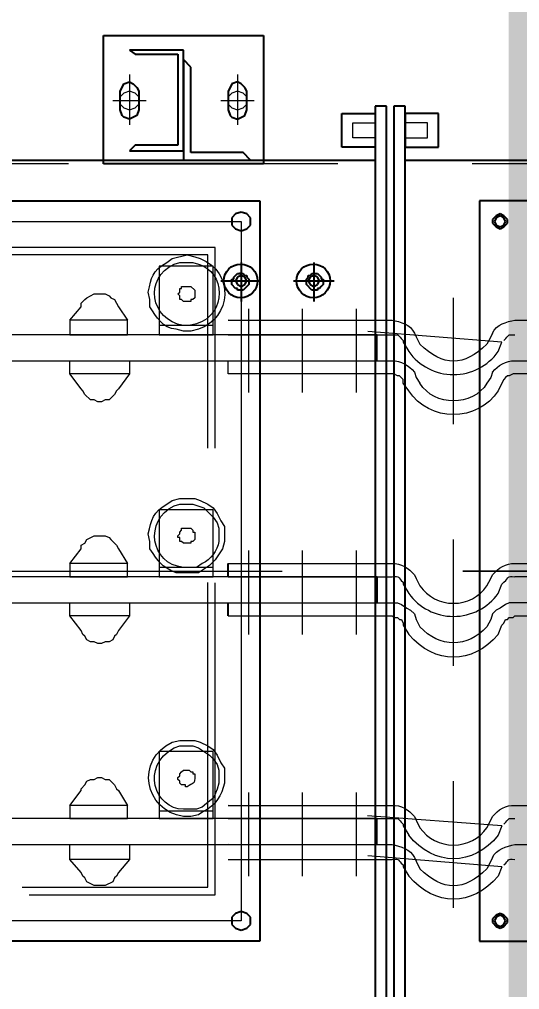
# Model space of a CAD drawing. Header units: metres. Extents: x 529751 to 530172, y 2673807 to 2674119.
# Drawn here: x 529982.943 to 529983.314, y 2673953.288 to 2673954.01 of the extents above; entities that cross this region are included whole.
import ezdxf

# ---------------------------------------------------------------- set-up
doc = ezdxf.new("R2010")
doc.units = ezdxf.units.M
doc.linetypes.add('PDF_IMPORT', pattern=[1, 0.8, -0.2])
doc.layers.add('IDT', color=7, linetype='Continuous')
doc.layers.add('MMS Block Numbering', color=7, linetype='Continuous')
doc.styles.add('Adani Regular', font='Adani Regular.ttf')

# ---------------------------------------------------------------- blocks, each defined once
blk = doc.blocks.new('IDT')
at = {"layer": 'IDT', "color": 0, "lineweight": 25}
for p, q in [((17.00598, 11.5386), (17.00598, 10.21769)), ((17.01428, 10.21769), (17.01428, 11.5386)), ((17.01981, 11.5386), (17.01981, 10.21769)), ((17.02811, 10.21769), (17.02811, 11.5386)), ((16.95065, 10.83873), (16.71137, 10.83873)), ((16.95065, 10.28824), (16.95065, 10.83873)), ((17.11386, 10.28824), (17.11386, 10.83873)), ((17.11386, 10.83873), (17.98386, 10.83873)), ((17.12769, 10.83043), (17.12355, 10.82905)), ((17.13184, 10.82905), (17.12769, 10.83043)), ((16.93267, 10.82766), (16.9299, 10.8249)), ((16.9299, 10.8249), (16.9299, 10.82213)), ((16.9299, 10.82213), (16.93267, 10.81936)), ((16.93267, 10.82628), (16.93129, 10.82351)), ((16.93129, 10.82351), (16.93267, 10.82075)), ((16.93544, 10.82905), (16.93267, 10.82766)), ((16.93544, 10.82766), (16.93267, 10.82628)), ((16.9382, 10.82766), (16.93544, 10.82905)), ((16.9382, 10.82628), (16.93544, 10.82766)), ((16.94097, 10.8249), (16.9382, 10.82766)), ((16.93959, 10.82351), (16.9382, 10.82628)), ((16.9382, 10.82075), (16.93959, 10.82351)), ((16.9382, 10.81936), (16.94097, 10.82213)), ((16.94097, 10.82213), (16.94097, 10.8249)), ((17.12355, 10.82905), (17.12078, 10.82628)), ((17.12078, 10.82628), (17.12078, 10.82075)), ((17.13461, 10.82628), (17.13184, 10.82905)), ((17.13461, 10.82075), (17.13461, 10.82628)), ((16.93267, 10.82075), (16.93544, 10.81936)), ((16.93267, 10.81936), (16.93544, 10.81798)), ((16.93544, 10.81936), (16.9382, 10.82075)), ((16.93544, 10.81798), (16.9382, 10.81936)), ((17.12078, 10.82075), (17.12355, 10.81798)), ((17.12355, 10.81798), (17.12769, 10.8166)), ((17.12769, 10.8166), (17.13184, 10.81798)), ((17.13184, 10.81798), (17.13461, 10.82075)), ((17.13738, 10.59668), (17.13738, 10.587)), ((17.02672, 10.587), (17.02672, 10.56763)), ((17.13738, 10.56763), (17.13738, 10.55795)), ((17.07375, 10.33388), (17.07375, 10.36293)), ((17.12769, 10.33388), (17.12769, 10.36293)), ((17.06822, 10.35186), (17.0696, 10.35324)), ((17.0696, 10.35324), (17.07099, 10.35324)), ((17.07099, 10.35324), (17.07099, 10.35463)), ((17.07099, 10.35463), (17.07513, 10.35463)), ((17.07513, 10.35463), (17.07928, 10.35048)), ((17.12216, 10.35048), (17.12631, 10.35463)), ((17.12631, 10.35463), (17.13046, 10.35463)), ((17.13046, 10.35463), (17.13046, 10.35324)), ((17.13046, 10.35324), (17.13184, 10.35324)), ((17.13184, 10.35324), (17.13461, 10.35048)), ((17.08897, 10.34771), (17.05854, 10.34771)), ((17.06684, 10.35048), (17.06822, 10.35186)), ((17.06684, 10.34633), (17.06684, 10.35048)), ((17.06822, 10.34633), (17.06684, 10.34633)), ((17.06822, 10.34494), (17.06822, 10.34633)), ((17.07099, 10.35048), (17.0696, 10.34771)), ((17.0696, 10.34771), (17.07099, 10.34494)), ((17.07375, 10.35186), (17.07099, 10.35048)), ((17.07652, 10.35048), (17.07375, 10.35186)), ((17.0779, 10.34771), (17.07652, 10.35048)), ((17.07652, 10.34494), (17.0779, 10.34771)), ((17.07928, 10.34633), (17.0779, 10.34494)), ((17.07928, 10.35048), (17.07928, 10.34633)), ((17.14291, 10.34771), (17.11386, 10.34771)), ((17.12216, 10.34633), (17.12216, 10.35048)), ((17.12355, 10.34494), (17.12216, 10.34633)), ((17.12493, 10.35048), (17.12355, 10.34771)), ((17.12355, 10.34771), (17.12493, 10.34494)), ((17.12769, 10.35186), (17.12493, 10.35048)), ((17.13046, 10.35048), (17.12769, 10.35186)), ((17.13184, 10.34771), (17.13046, 10.35048)), ((17.13046, 10.34494), (17.13184, 10.34771)), ((17.13461, 10.34633), (17.13323, 10.34633)), ((17.13323, 10.34633), (17.13323, 10.34494)), ((17.13461, 10.35048), (17.13461, 10.34633)), ((17.0696, 10.34356), (17.06822, 10.34494)), ((17.07099, 10.34218), (17.0696, 10.34356)), ((17.07099, 10.34494), (17.07375, 10.34356)), ((17.07375, 10.34218), (17.07099, 10.34218)), ((17.07375, 10.34356), (17.07652, 10.34494)), ((17.07513, 10.34218), (17.07375, 10.34218)), ((17.07652, 10.34356), (17.07513, 10.34218)), ((17.0779, 10.34356), (17.07652, 10.34356)), ((17.0779, 10.34494), (17.0779, 10.34356)), ((17.12355, 10.34356), (17.12355, 10.34494)), ((17.12493, 10.34356), (17.12355, 10.34356)), ((17.12493, 10.34494), (17.12769, 10.34356)), ((17.12631, 10.34218), (17.12493, 10.34356)), ((17.12769, 10.34218), (17.12631, 10.34218)), ((17.12769, 10.34356), (17.13046, 10.34494)), ((17.12769, 10.34218), (17.12908, 10.34218)), ((17.13046, 10.34218), (17.12769, 10.34218)), ((17.13323, 10.34494), (17.13046, 10.34218)), ((17.12769, 10.31037), (17.12355, 10.30898)), ((17.13184, 10.30898), (17.12769, 10.31037)), ((16.93267, 10.3076), (16.9299, 10.30483)), ((16.9299, 10.30483), (16.9299, 10.30207)), ((16.93267, 10.30622), (16.93129, 10.30345)), ((16.93129, 10.30345), (16.93267, 10.30068)), ((16.93544, 10.30898), (16.93267, 10.3076)), ((16.93544, 10.3076), (16.93267, 10.30622)), ((16.9382, 10.3076), (16.93544, 10.30898)), ((16.9382, 10.30622), (16.93544, 10.3076)), ((16.94097, 10.30483), (16.9382, 10.3076)), ((16.93959, 10.30345), (16.9382, 10.30622)), ((16.9382, 10.30068), (16.93959, 10.30345)), ((16.94097, 10.30207), (16.94097, 10.30483)), ((17.12355, 10.30898), (17.12078, 10.30622)), ((17.12078, 10.30622), (17.12078, 10.30068)), ((17.13461, 10.30622), (17.13184, 10.30898)), ((17.13461, 10.30068), (17.13461, 10.30622)), ((16.9299, 10.30207), (16.93267, 10.2993)), ((16.93267, 10.30068), (16.93544, 10.2993)), ((16.93267, 10.2993), (16.93544, 10.29792)), ((16.93544, 10.2993), (16.9382, 10.30068)), ((16.93544, 10.29792), (16.9382, 10.2993)), ((16.9382, 10.2993), (16.94097, 10.30207)), ((17.12078, 10.30068), (17.12355, 10.29792)), ((17.12355, 10.29792), (17.12769, 10.29653)), ((17.12769, 10.29653), (17.13184, 10.29792)), ((17.13184, 10.29792), (17.13461, 10.30068)), ((16.71137, 10.28824), (16.95065, 10.28824)), ((17.98386, 10.28824), (17.11386, 10.28824)), ((17.1111, 10.26057), (17.23005, 10.26057)), ((17.1111, 10.16513), (17.1111, 10.26057)), ((17.23005, 10.26057), (17.23005, 10.16513)), ((17.00598, 10.25781), (16.65604, 10.25781)), ((18.03089, 10.25781), (17.02811, 10.25781)), ((17.12078, 10.25781), (17.12631, 10.25227)), ((17.17057, 10.25781), (17.12078, 10.25781)), ((17.12631, 10.25227), (17.16504, 10.25227)), ((17.16504, 10.25227), (17.16504, 10.18865)), ((17.17057, 10.18312), (17.17057, 10.25781)), ((17.00598, 10.24812), (16.98108, 10.24812)), ((16.98108, 10.24812), (16.98108, 10.22323)), ((17.00598, 10.22323), (17.00598, 10.24812)), ((17.02811, 10.22323), (17.02811, 10.24812)), ((17.02811, 10.24812), (17.053, 10.24812)), ((17.053, 10.24812), (17.053, 10.22323)), ((17.21068, 10.25089), (17.17057, 10.25089)), ((17.17057, 10.25089), (17.17057, 10.1762)), ((17.17472, 10.17897), (17.17472, 10.24674)), ((17.17472, 10.24674), (17.20653, 10.24674)), ((17.20653, 10.24674), (17.21068, 10.25089)), ((16.98108, 10.22323), (17.00598, 10.22323)), ((17.053, 10.22323), (17.02811, 10.22323)), ((17.12493, 10.22461), (17.12355, 10.22046)), ((17.13046, 10.22738), (17.12493, 10.22461)), ((17.13461, 10.22599), (17.13046, 10.22738)), ((17.13599, 10.22461), (17.13461, 10.22599)), ((17.13738, 10.22046), (17.13599, 10.22461)), ((17.20377, 10.22046), (17.20515, 10.22461)), ((17.20515, 10.22461), (17.21068, 10.22738)), ((17.21068, 10.22738), (17.21483, 10.22599)), ((17.21483, 10.22599), (17.21622, 10.22461)), ((17.21622, 10.22461), (17.2176, 10.22046)), ((17.00598, 10.21769), (17.01428, 10.21769)), ((17.01981, 10.21769), (17.02811, 10.21769)), ((17.12355, 10.22046), (17.12355, 10.20663)), ((17.13738, 10.20663), (17.13738, 10.22046)), ((17.20377, 10.20663), (17.20377, 10.22046)), ((17.2176, 10.22046), (17.2176, 10.20663)), ((17.12355, 10.20663), (17.12493, 10.20386)), ((17.12493, 10.20386), (17.12769, 10.2011)), ((17.13461, 10.2011), (17.13599, 10.20386)), ((17.13599, 10.20386), (17.13738, 10.20663)), ((17.20515, 10.20386), (17.20377, 10.20663)), ((17.20792, 10.2011), (17.20515, 10.20386)), ((17.21622, 10.20386), (17.21483, 10.2011)), ((17.2176, 10.20663), (17.21622, 10.20386)), ((17.12769, 10.2011), (17.13046, 10.19971)), ((17.13046, 10.19971), (17.13461, 10.2011)), ((17.21068, 10.19971), (17.20792, 10.2011)), ((17.21483, 10.2011), (17.21068, 10.19971)), ((17.16504, 10.18865), (17.17057, 10.18312)), ((17.17057, 10.1762), (17.21068, 10.1762)), ((17.20653, 10.17897), (17.17472, 10.17897)), ((17.21068, 10.1762), (17.20653, 10.17897)), ((17.23005, 10.16513), (17.1111, 10.16513))]:
    blk.add_line(p, q, dxfattribs=at)
at = {"layer": 'IDT', "color": 0, "lineweight": 13}
for p, q in [((17.12769, 10.30345), (17.12769, 10.82351)), ((17.12769, 10.82351), (17.96865, 10.82351)), ((16.97002, 10.81383), (16.97002, 10.75021)), ((17.08205, 10.79032), (17.08205, 10.75851)), ((17.12216, 10.79032), (17.12216, 10.75851)), ((16.97002, 10.7834), (16.97002, 10.71978)), ((17.08205, 10.75989), (17.08205, 10.72808)), ((17.12216, 10.75989), (17.12216, 10.72808)), ((16.97002, 10.63402), (16.97002, 10.5704)), ((17.04194, 10.61051), (17.04194, 10.5787)), ((17.08205, 10.61051), (17.08205, 10.5787)), ((17.12216, 10.61051), (17.12216, 10.5787)), ((16.97002, 10.60359), (16.97002, 10.53997)), ((17.04194, 10.58008), (17.04194, 10.54827)), ((17.08205, 10.58008), (17.08205, 10.54827)), ((17.12216, 10.58008), (17.12216, 10.54827)), ((16.69892, 10.56348), (16.9631, 10.56348)), ((16.9631, 10.56348), (16.69892, 10.56348)), ((17.99493, 10.56348), (17.09727, 10.56348)), ((16.97002, 10.45421), (16.97002, 10.39059)), ((17.04194, 10.4307), (17.04194, 10.3975)), ((17.08205, 10.4307), (17.08205, 10.3975)), ((17.12216, 10.4307), (17.12216, 10.3975)), ((16.97002, 10.42378), (16.97002, 10.36016)), ((17.04194, 10.40027), (17.04194, 10.36846)), ((17.08205, 10.40027), (17.08205, 10.36846)), ((17.12216, 10.40027), (17.12216, 10.36846)), ((17.96865, 10.30345), (17.12769, 10.30345)), ((17.00598, 10.24121), (16.98938, 10.24121)), ((16.98938, 10.24121), (16.98938, 10.23014)), ((17.00598, 10.23014), (17.00598, 10.24121)), ((17.02811, 10.23014), (17.02811, 10.24121)), ((17.02811, 10.24121), (17.04471, 10.24121)), ((17.04471, 10.24121), (17.04471, 10.23014)), ((17.13046, 10.19418), (17.13046, 10.23153)), ((17.21068, 10.19418), (17.21068, 10.23153)), ((16.98938, 10.23014), (17.00598, 10.23014)), ((17.04471, 10.23014), (17.02811, 10.23014)), ((17.12631, 10.21908), (17.12355, 10.21631)), ((17.12355, 10.21631), (17.12355, 10.21078)), ((17.13046, 10.22046), (17.12631, 10.21908)), ((17.13461, 10.21908), (17.13046, 10.22046)), ((17.13738, 10.21631), (17.13461, 10.21908)), ((17.13738, 10.21078), (17.13738, 10.21631)), ((17.20653, 10.21908), (17.20377, 10.21631)), ((17.20377, 10.21631), (17.20377, 10.21078)), ((17.21068, 10.22046), (17.20653, 10.21908)), ((17.21483, 10.21908), (17.21068, 10.22046)), ((17.2176, 10.21631), (17.21483, 10.21908)), ((17.2176, 10.21078), (17.2176, 10.21631)), ((17.14291, 10.21355), (17.11801, 10.21355)), ((17.12355, 10.21078), (17.12631, 10.20801)), ((17.13461, 10.20801), (17.13738, 10.21078)), ((17.22313, 10.21355), (17.19824, 10.21355)), ((17.20377, 10.21078), (17.20653, 10.20801)), ((17.21483, 10.20801), (17.2176, 10.21078)), ((17.12631, 10.20801), (17.13046, 10.20663)), ((17.13046, 10.20663), (17.13461, 10.20801)), ((17.20653, 10.20801), (17.21068, 10.20663)), ((17.21068, 10.20663), (17.21483, 10.20801))]:
    blk.add_line(p, q, dxfattribs=at)
at = {"layer": 'IDT', "color": 0, "linetype": 'PDF_IMPORT', "lineweight": 13, "ltscale": 0.29}
for p, q in [((17.94929, 10.80415), (17.14706, 10.80415)), ((17.14706, 10.80415), (17.14706, 10.32281)), ((17.14706, 10.32281), (17.94929, 10.32281))]:
    blk.add_line(p, q, dxfattribs=at)
at = {"layer": 'IDT', "color": 0, "linetype": 'PDF_IMPORT', "lineweight": 13, "ltscale": 0.283333}
for p, q in [((17.15259, 10.79862), (17.15259, 10.32835)), ((17.94375, 10.79862), (17.15259, 10.79862)), ((17.15259, 10.32835), (17.94375, 10.32835))]:
    blk.add_line(p, q, dxfattribs=at)
at = {"layer": 'IDT', "color": 0, "lineweight": 0}
for p, q in [((17.22175, 10.7917), (17.22313, 10.79447)), ((17.22313, 10.79447), (17.22866, 10.79723)), ((17.22866, 10.79723), (17.23696, 10.79723)), ((17.23696, 10.79723), (17.2425, 10.79447)), ((17.2425, 10.79447), (17.24388, 10.7917)), ((16.93405, 10.7834), (16.93682, 10.79032)), ((17.00736, 10.7834), (17.00321, 10.79032)), ((17.04194, 10.79032), (17.04194, 10.75851)), ((17.21068, 10.77787), (17.21898, 10.78755)), ((17.21898, 10.78755), (17.22037, 10.79032)), ((17.22037, 10.79032), (17.22175, 10.7917)), ((17.24388, 10.7917), (17.24526, 10.79032)), ((17.24526, 10.79032), (17.24665, 10.78755)), ((17.24665, 10.78755), (17.25494, 10.77787)), ((16.94097, 10.77649), (16.94235, 10.77925)), ((16.94235, 10.77925), (16.94512, 10.78479)), ((16.99768, 10.77925), (16.99491, 10.78479)), ((16.99906, 10.77649), (16.99768, 10.77925)), ((17.00736, 10.78202), (17.00736, 10.7834)), ((17.13738, 10.77787), (17.01566, 10.77787)), ((17.21068, 10.77787), (17.25494, 10.77787)), ((17.21068, 10.7668), (17.21068, 10.77787)), ((17.25494, 10.77787), (17.25494, 10.7668)), ((16.92437, 10.76681), (16.80265, 10.76681)), ((17.13738, 10.76681), (17.01566, 10.76681)), ((17.9479, 10.76681), (17.02672, 10.76681)), ((17.02672, 10.76681), (17.02672, 10.74744)), ((17.25494, 10.7668), (17.21068, 10.7668)), ((16.93405, 10.75297), (16.93682, 10.75989)), ((17.00736, 10.75297), (17.00321, 10.75989)), ((17.04194, 10.75989), (17.04194, 10.72808)), ((16.94512, 10.75436), (16.94235, 10.74882)), ((16.99768, 10.74882), (16.99491, 10.75436)), ((17.00736, 10.75159), (17.00736, 10.75297)), ((16.94235, 10.74882), (16.94097, 10.74606)), ((16.99906, 10.74606), (16.99768, 10.74882)), ((17.13738, 10.74744), (17.01566, 10.74744)), ((17.02672, 10.74744), (17.9479, 10.74744)), ((17.18855, 10.74744), (17.14844, 10.74744)), ((17.14844, 10.74744), (17.14844, 10.69765)), ((17.15536, 10.74191), (17.15951, 10.74467)), ((17.15951, 10.74467), (17.16504, 10.74606)), ((17.16504, 10.74606), (17.17057, 10.74606)), ((17.18855, 10.69765), (17.18855, 10.74744)), ((17.25494, 10.74744), (17.21207, 10.74744)), ((17.21207, 10.74744), (17.21207, 10.73776)), ((17.25494, 10.73776), (17.25494, 10.74744)), ((16.92437, 10.73776), (16.80265, 10.73776)), ((17.13738, 10.73776), (17.01566, 10.73776)), ((17.14844, 10.74191), (17.18855, 10.74191)), ((17.15674, 10.73914), (17.16089, 10.74053)), ((17.16089, 10.74053), (17.17057, 10.74053)), ((17.21898, 10.72669), (17.21207, 10.73776)), ((17.21207, 10.73776), (17.25494, 10.73776)), ((17.25494, 10.73776), (17.24665, 10.72669)), ((17.14014, 10.7101), (17.14014, 10.72116)), ((17.14429, 10.71148), (17.14429, 10.72116)), ((17.16781, 10.72393), (17.16919, 10.72393)), ((17.16919, 10.72393), (17.16919, 10.72254)), ((17.16919, 10.72254), (17.17196, 10.72254)), ((17.17196, 10.72254), (17.17334, 10.72116)), ((17.17334, 10.72116), (17.17334, 10.71978)), ((17.22037, 10.72531), (17.21898, 10.72669)), ((17.22175, 10.72254), (17.22037, 10.72531)), ((17.22452, 10.71978), (17.22175, 10.72254)), ((17.24388, 10.72254), (17.2425, 10.71978)), ((17.24665, 10.72531), (17.24388, 10.72254)), ((17.24665, 10.72669), (17.24665, 10.72531)), ((17.16227, 10.71425), (17.16227, 10.71563)), ((17.16366, 10.71425), (17.16227, 10.71425)), ((17.16366, 10.71286), (17.16366, 10.71425)), ((17.17334, 10.71425), (17.17196, 10.71286)), ((17.17334, 10.71978), (17.17472, 10.71839)), ((17.17472, 10.71701), (17.17334, 10.71563)), ((17.17334, 10.71563), (17.17334, 10.71425)), ((17.17472, 10.71839), (17.17472, 10.71701)), ((17.2259, 10.71839), (17.22452, 10.71978)), ((17.22866, 10.71839), (17.2259, 10.71839)), ((17.23143, 10.71701), (17.22866, 10.71839)), ((17.2342, 10.71701), (17.23143, 10.71701)), ((17.23696, 10.71839), (17.2342, 10.71701)), ((17.23973, 10.71839), (17.23696, 10.71839)), ((17.2425, 10.71978), (17.23973, 10.71839)), ((17.14291, 10.70595), (17.14014, 10.7101)), ((17.14568, 10.70733), (17.14429, 10.71148)), ((17.14844, 10.70318), (17.14568, 10.70733)), ((17.16504, 10.71286), (17.16366, 10.71286)), ((17.16642, 10.71148), (17.16504, 10.71286)), ((17.16781, 10.71148), (17.16642, 10.71148)), ((17.17057, 10.71148), (17.16781, 10.71148)), ((17.17196, 10.71286), (17.17057, 10.71148)), ((17.14568, 10.70041), (17.14291, 10.70595)), ((17.14844, 10.69626), (17.14568, 10.70041)), ((17.15121, 10.70041), (17.14844, 10.70318)), ((17.15951, 10.69488), (17.15121, 10.70041)), ((17.14844, 10.69765), (17.18855, 10.69765)), ((17.15259, 10.6935), (17.14844, 10.69626)), ((17.15812, 10.69073), (17.15259, 10.6935)), ((17.16366, 10.6935), (17.15951, 10.69488)), ((17.16781, 10.6935), (17.16366, 10.6935)), ((17.17334, 10.6935), (17.16781, 10.6935)), ((17.17749, 10.69488), (17.17334, 10.6935)), ((17.16227, 10.68935), (17.15812, 10.69073)), ((17.16781, 10.68935), (17.16227, 10.68935)), ((17.17334, 10.68935), (17.16781, 10.68935)), ((17.17887, 10.69073), (17.17334, 10.68935)), ((17.22175, 10.61189), (17.22313, 10.61466)), ((17.22313, 10.61466), (17.2259, 10.61604)), ((17.2259, 10.61604), (17.22866, 10.61604)), ((17.22866, 10.61604), (17.23143, 10.61742)), ((17.23143, 10.61742), (17.2342, 10.61742)), ((17.2342, 10.61742), (17.23696, 10.61604)), ((17.23696, 10.61604), (17.23973, 10.61604)), ((17.23973, 10.61604), (17.2425, 10.61466)), ((17.2425, 10.61466), (17.24388, 10.61189)), ((16.93682, 10.61051), (16.93405, 10.60359)), ((17.00736, 10.60359), (17.00321, 10.61051)), ((17.21068, 10.59668), (17.21898, 10.60774)), ((17.21898, 10.60774), (17.22037, 10.61051)), ((17.22037, 10.61051), (17.22175, 10.61189)), ((17.24388, 10.61189), (17.24526, 10.61051)), ((17.24526, 10.61051), (17.24665, 10.60774)), ((17.24665, 10.60774), (17.25494, 10.59668)), ((16.9299, 10.59944), (16.92852, 10.59806)), ((16.93129, 10.59944), (16.9299, 10.59944)), ((16.93267, 10.60221), (16.93129, 10.59944)), ((16.93405, 10.60359), (16.93267, 10.60221)), ((16.94097, 10.59529), (16.94235, 10.59944)), ((16.94235, 10.59944), (16.94512, 10.60498)), ((16.99768, 10.59944), (16.99491, 10.60498)), ((16.99906, 10.59529), (16.99768, 10.59944)), ((17.00736, 10.60221), (17.00736, 10.60359)), ((17.00874, 10.59944), (17.00736, 10.60221)), ((17.01013, 10.59944), (17.00874, 10.59944)), ((17.01151, 10.59806), (17.01013, 10.59944)), ((16.92437, 10.59668), (16.80265, 10.59668)), ((16.92575, 10.59806), (16.92437, 10.59668)), ((16.92852, 10.59806), (16.92575, 10.59806)), ((16.93129, 10.58838), (16.93544, 10.59115)), ((16.93544, 10.59115), (16.9382, 10.59253)), ((16.9382, 10.59253), (16.94097, 10.59529)), ((17.00183, 10.59253), (16.99906, 10.59529)), ((17.00459, 10.59115), (17.00183, 10.59253)), ((17.00874, 10.58838), (17.00459, 10.59115)), ((17.01428, 10.59806), (17.01151, 10.59806)), ((17.01566, 10.59668), (17.01428, 10.59806)), ((17.13738, 10.59668), (17.01566, 10.59668)), ((17.21068, 10.59668), (17.25494, 10.59668)), ((17.21068, 10.587), (17.21068, 10.59668)), ((17.25494, 10.59668), (17.25494, 10.587)), ((16.80265, 10.587), (16.92852, 10.587)), ((16.92852, 10.587), (16.93129, 10.58838)), ((17.01151, 10.587), (17.00874, 10.58838)), ((17.13738, 10.587), (17.01151, 10.587)), ((17.9479, 10.587), (17.02672, 10.587)), ((17.25494, 10.587), (17.21068, 10.587)), ((16.93682, 10.58008), (16.93405, 10.57316)), ((17.00736, 10.57316), (17.00321, 10.58008)), ((16.93405, 10.57316), (16.93267, 10.57178)), ((16.94512, 10.57455), (16.94235, 10.56901)), ((16.99768, 10.56901), (16.99491, 10.57455)), ((17.00736, 10.57178), (17.00736, 10.57316)), ((16.80265, 10.56763), (16.92437, 10.56763)), ((16.94235, 10.56901), (16.94097, 10.56625)), ((16.99906, 10.56625), (16.99768, 10.56901)), ((17.13738, 10.56763), (17.01566, 10.56763)), ((17.02672, 10.56763), (17.9479, 10.56763)), ((17.18855, 10.56763), (17.14844, 10.56763)), ((17.14844, 10.56763), (17.14844, 10.51784)), ((17.15121, 10.55933), (17.15951, 10.56487)), ((17.15951, 10.56487), (17.1761, 10.56487)), ((17.18855, 10.51784), (17.18855, 10.56763)), ((17.25494, 10.56763), (17.21207, 10.56763)), ((17.21207, 10.56763), (17.21207, 10.55795)), ((17.25494, 10.55795), (17.25494, 10.56763)), ((16.92437, 10.55795), (16.80265, 10.55795)), ((17.13738, 10.55795), (17.01566, 10.55795)), ((17.14153, 10.54688), (17.14706, 10.55518)), ((17.14706, 10.55518), (17.15121, 10.55933)), ((17.14844, 10.56072), (17.18855, 10.56072)), ((17.15674, 10.55795), (17.16089, 10.56072)), ((17.16089, 10.56072), (17.17057, 10.56072)), ((17.21898, 10.54688), (17.21207, 10.55795)), ((17.21207, 10.55795), (17.25494, 10.55795)), ((17.25494, 10.55795), (17.24665, 10.54688)), ((17.14014, 10.54135), (17.14153, 10.54688)), ((17.14014, 10.53029), (17.14014, 10.54135)), ((17.14429, 10.53167), (17.14429, 10.54135)), ((17.16227, 10.53997), (17.16366, 10.54135)), ((17.16366, 10.54135), (17.16504, 10.54135)), ((17.16504, 10.54135), (17.16504, 10.54273)), ((17.16504, 10.54273), (17.17057, 10.54273)), ((17.17057, 10.54273), (17.17196, 10.54135)), ((17.17196, 10.54135), (17.17334, 10.54135)), ((17.17334, 10.54135), (17.17334, 10.53859)), ((17.19547, 10.54688), (17.19547, 10.54135)), ((17.19547, 10.54135), (17.19685, 10.53582)), ((17.22037, 10.54412), (17.21898, 10.54688)), ((17.22452, 10.53997), (17.22037, 10.54412)), ((17.24388, 10.54273), (17.2425, 10.53997)), ((17.24665, 10.54412), (17.24388, 10.54273)), ((17.24665, 10.54688), (17.24665, 10.54412)), ((17.16227, 10.53444), (17.16227, 10.53997)), ((17.16366, 10.53444), (17.16227, 10.53444)), ((17.16366, 10.53305), (17.16366, 10.53444)), ((17.17334, 10.53444), (17.17196, 10.53305)), ((17.17334, 10.53859), (17.17472, 10.53859)), ((17.17472, 10.5372), (17.17334, 10.53582)), ((17.17334, 10.53582), (17.17334, 10.53444)), ((17.17472, 10.53859), (17.17472, 10.5372)), ((17.2259, 10.53859), (17.22452, 10.53997)), ((17.22866, 10.5372), (17.2259, 10.53859)), ((17.23696, 10.5372), (17.22866, 10.5372)), ((17.2425, 10.53997), (17.23696, 10.5372)), ((17.14291, 10.52614), (17.14014, 10.53029)), ((17.14568, 10.52752), (17.14429, 10.53167)), ((17.14844, 10.52337), (17.14568, 10.52752)), ((17.16504, 10.53167), (17.16366, 10.53305)), ((17.16781, 10.53167), (17.16504, 10.53167)), ((17.17196, 10.53167), (17.16781, 10.53167)), ((17.17196, 10.53305), (17.17196, 10.53167)), ((17.14568, 10.5206), (17.14291, 10.52614)), ((17.14844, 10.51645), (17.14568, 10.5206)), ((17.15536, 10.51645), (17.14844, 10.52337)), ((17.14844, 10.51784), (17.18855, 10.51784)), ((17.15259, 10.51369), (17.14844, 10.51645)), ((17.15812, 10.51092), (17.15259, 10.51369)), ((17.16366, 10.51369), (17.15536, 10.51645)), ((17.16781, 10.51369), (17.16366, 10.51369)), ((17.17334, 10.51369), (17.16781, 10.51369)), ((17.17749, 10.51507), (17.17334, 10.51369)), ((17.18302, 10.51369), (17.17887, 10.51092)), ((17.16227, 10.50954), (17.15812, 10.51092)), ((17.16781, 10.50954), (17.16227, 10.50954)), ((17.17334, 10.50954), (17.16781, 10.50954)), ((17.17887, 10.51092), (17.17334, 10.50954)), ((17.22175, 10.43208), (17.2259, 10.43623)), ((17.2259, 10.43623), (17.22866, 10.43623)), ((17.22866, 10.43623), (17.23143, 10.43762)), ((17.23143, 10.43762), (17.2342, 10.43762)), ((17.2342, 10.43762), (17.23696, 10.43623)), ((17.23696, 10.43623), (17.23973, 10.43623)), ((17.23973, 10.43623), (17.24388, 10.43208)), ((16.93405, 10.42378), (16.93682, 10.42932)), ((17.00321, 10.42932), (17.00736, 10.42378)), ((17.21068, 10.41687), (17.21898, 10.42793)), ((17.21898, 10.42793), (17.22037, 10.42932)), ((17.22037, 10.42932), (17.22175, 10.43208)), ((17.24388, 10.43208), (17.24526, 10.42932)), ((17.24526, 10.42932), (17.24665, 10.42793)), ((17.24665, 10.42793), (17.25494, 10.41687)), ((16.92575, 10.41687), (16.92852, 10.41825)), ((16.92852, 10.41825), (16.9299, 10.41825)), ((16.9299, 10.41825), (16.93129, 10.41963)), ((16.93129, 10.41963), (16.93267, 10.42102)), ((16.93267, 10.42102), (16.93405, 10.42378)), ((16.94097, 10.41548), (16.94235, 10.41963)), ((16.94235, 10.41963), (16.94512, 10.42378)), ((16.99768, 10.41963), (16.99491, 10.42378)), ((16.99906, 10.41548), (16.99768, 10.41963)), ((17.00736, 10.42378), (17.00736, 10.42102)), ((17.00736, 10.42102), (17.01013, 10.41825)), ((17.01013, 10.41825), (17.01151, 10.41825)), ((17.01151, 10.41825), (17.01428, 10.41687)), ((16.80265, 10.41687), (16.92575, 10.41687)), ((17.01428, 10.41687), (17.13738, 10.41687)), ((17.13738, 10.41687), (17.13738, 10.40719)), ((17.21068, 10.41687), (17.25494, 10.41687)), ((17.21068, 10.40719), (17.21068, 10.41687)), ((17.25494, 10.41687), (17.25494, 10.40719)), ((16.92437, 10.40719), (16.80265, 10.40719)), ((17.13738, 10.40719), (17.01566, 10.40719)), ((17.9479, 10.40719), (17.02672, 10.40719)), ((17.02672, 10.40719), (17.02672, 10.38782)), ((17.25494, 10.40719), (17.21068, 10.40719)), ((16.93682, 10.40027), (16.93405, 10.39335)), ((17.00736, 10.39335), (17.00321, 10.40027)), ((16.94097, 10.38644), (16.94235, 10.38921)), ((16.94235, 10.38921), (16.94512, 10.39474)), ((16.99768, 10.38921), (16.99491, 10.39474)), ((16.99906, 10.38644), (16.99768, 10.38921)), ((17.00736, 10.39197), (17.00736, 10.39335)), ((17.13738, 10.38782), (17.01566, 10.38782)), ((17.02672, 10.38782), (17.9479, 10.38782)), ((17.18855, 10.38782), (17.14844, 10.38782)), ((17.14844, 10.38782), (17.14844, 10.33665)), ((17.15951, 10.38367), (17.16504, 10.38506)), ((17.16504, 10.38506), (17.17057, 10.38506)), ((17.17057, 10.38506), (17.1761, 10.38367)), ((17.18855, 10.33665), (17.18855, 10.38782)), ((17.25494, 10.38782), (17.21207, 10.38782)), ((17.21207, 10.38782), (17.21207, 10.37676)), ((17.25494, 10.37676), (17.25494, 10.38782)), ((16.92437, 10.37676), (16.80265, 10.37676)), ((17.13738, 10.37676), (17.01566, 10.37676)), ((17.14844, 10.38091), (17.18855, 10.38091)), ((17.16089, 10.37952), (17.16642, 10.38091)), ((17.16642, 10.38091), (17.17057, 10.38091)), ((17.21898, 10.36707), (17.21207, 10.37676)), ((17.21207, 10.37676), (17.25494, 10.37676)), ((17.25494, 10.37676), (17.24665, 10.36707)), ((17.16227, 10.36016), (17.16366, 10.36154)), ((17.16366, 10.36154), (17.16504, 10.36154)), ((17.16504, 10.36154), (17.16504, 10.36293)), ((17.16504, 10.36293), (17.17057, 10.36293)), ((17.17057, 10.36293), (17.17196, 10.36154)), ((17.17196, 10.36154), (17.17334, 10.36154)), ((17.17334, 10.36154), (17.17334, 10.35878)), ((17.19547, 10.36707), (17.19547, 10.36154)), ((17.19547, 10.36154), (17.19685, 10.35601)), ((17.22175, 10.36154), (17.21898, 10.36707)), ((17.22452, 10.36016), (17.22175, 10.36154)), ((17.24388, 10.36154), (17.2425, 10.36016)), ((17.24665, 10.36431), (17.24388, 10.36154)), ((17.24665, 10.36707), (17.24665, 10.36431)), ((17.16227, 10.35463), (17.16227, 10.36016)), ((17.16504, 10.35186), (17.16227, 10.35463)), ((17.17334, 10.35324), (17.17196, 10.35324)), ((17.17196, 10.35324), (17.17196, 10.35186)), ((17.17334, 10.35878), (17.17472, 10.35739)), ((17.17472, 10.35739), (17.17334, 10.35601)), ((17.17334, 10.35601), (17.17334, 10.35324)), ((17.2259, 10.35878), (17.22452, 10.36016)), ((17.22866, 10.35739), (17.2259, 10.35878)), ((17.23696, 10.35739), (17.22866, 10.35739)), ((17.2425, 10.36016), (17.23696, 10.35739)), ((17.16781, 10.35186), (17.16504, 10.35186)), ((17.17196, 10.35186), (17.16781, 10.35186)), ((17.14844, 10.33665), (17.18855, 10.33665)), ((17.16366, 10.33388), (17.15951, 10.33526)), ((17.16781, 10.33388), (17.16366, 10.33388)), ((17.17334, 10.33388), (17.16781, 10.33388)), ((17.17749, 10.33526), (17.17334, 10.33388)), ((17.18302, 10.33388), (17.17887, 10.33111)), ((17.16227, 10.32973), (17.15812, 10.33111)), ((17.16781, 10.32835), (17.16227, 10.32973)), ((17.17887, 10.33111), (17.16781, 10.32835))]:
    blk.add_line(p, q, dxfattribs=at)
at = {"layer": 'IDT', "color": 0, "linetype": 'PDF_IMPORT', "lineweight": 0, "ltscale": 0.073333}
for p, q in [((16.93405, 10.7834), (17.13738, 10.76681)), ((16.93405, 10.75297), (17.13738, 10.73776)), ((16.93405, 10.39335), (17.13738, 10.37676))]:
    blk.add_line(p, q, dxfattribs=at)
at = {"layer": 'IDT', "color": 0, "linetype": 'PDF_IMPORT', "lineweight": 13, "ltscale": 0.038333}
blk.add_line((16.65604, 10.26057), (18.02813, 10.26057), dxfattribs=at)
at = {"layer": 'IDT', "color": 0, "lineweight": 25}
for centre in [(17.07413, 10.34766), (17.12807, 10.34766)]:
    blk.add_circle(centre, 0.0125, dxfattribs=at)
at = {"layer": 'IDT', "color": 0, "lineweight": 0}
for centre, radius, start, end in [((16.97002, 10.73678), 0.03048, 35.22667, 144.77333), ((16.97002, 10.55641), 0.04077, 35.49363, 144.50637), ((16.97002, 10.55697), 0.03048, 35.22667, 144.77333), ((16.97002, 10.3766), 0.04077, 35.49363, 144.50637)]:
    blk.add_arc(centre, radius, start, end, dxfattribs=at)
for points in [[(16.93682, 10.79032), (16.9563, 10.81309), (16.98373, 10.81309), (17.00321, 10.79032)], [(16.94512, 10.78479), (16.96236, 10.80173), (16.97767, 10.80173), (16.99491, 10.78479)], [(16.93267, 10.78202), (16.92792, 10.77801), (16.93094, 10.7775), (16.92437, 10.77787)], [(16.93682, 10.75989), (16.95508, 10.78326), (16.98495, 10.78326), (17.00321, 10.75989)], [(17.01566, 10.77787), (17.00909, 10.7775), (17.01211, 10.77801), (17.00736, 10.78202)], [(16.94097, 10.77649), (16.93802, 10.76992), (16.93062, 10.7683), (16.92437, 10.76681)], [(17.01566, 10.76681), (17.00941, 10.7683), (17.00201, 10.76992), (16.99906, 10.77649)], [(16.93267, 10.75159), (16.92792, 10.74758), (16.93094, 10.74707), (16.92437, 10.74744)], [(17.01566, 10.74744), (17.00909, 10.74707), (17.01211, 10.74758), (17.00736, 10.75159)], [(16.94097, 10.74606), (16.937, 10.74101), (16.93092, 10.73723), (16.92437, 10.73776)], [(17.01566, 10.73776), (17.00911, 10.73723), (17.00303, 10.74101), (16.99906, 10.74606)], [(17.17057, 10.74606), (17.20017, 10.74156), (17.20635, 10.70357), (17.17887, 10.69073)], [(17.14014, 10.72116), (17.14215, 10.72992), (17.14683, 10.73806), (17.15536, 10.74191)], [(17.14429, 10.72116), (17.14867, 10.73518), (17.14704, 10.73029), (17.15674, 10.73914)], [(17.17057, 10.74053), (17.1918, 10.74071), (17.20287, 10.70874), (17.17749, 10.69488)], [(17.16227, 10.71563), (17.16156, 10.72218), (17.16398, 10.72084), (17.16781, 10.72393)], [(16.93682, 10.61051), (16.9563, 10.63329), (16.98373, 10.63329), (17.00321, 10.61051)], [(16.94512, 10.60498), (16.95966, 10.62081), (16.98037, 10.62081), (16.99491, 10.60498)], [(16.93267, 10.57178), (16.92792, 10.56777), (16.93094, 10.56726), (16.92437, 10.56763)], [(17.01566, 10.56763), (17.00909, 10.56726), (17.01211, 10.56777), (17.00736, 10.57178)], [(16.94097, 10.56625), (16.937, 10.5612), (16.93092, 10.55742), (16.92437, 10.55795)], [(17.01566, 10.55795), (17.00911, 10.55742), (17.00303, 10.5612), (16.99906, 10.56625)], [(17.1761, 10.56487), (17.18765, 10.55959), (17.1889, 10.55703), (17.19547, 10.54688)], [(17.14429, 10.54135), (17.14565, 10.54845), (17.14999, 10.55493), (17.15674, 10.55795)], [(17.17057, 10.56072), (17.1954, 10.55827), (17.19994, 10.52549), (17.17749, 10.51507)], [(17.19685, 10.53582), (17.19427, 10.52549), (17.19309, 10.51931), (17.18302, 10.51369)], [(16.93682, 10.42932), (16.95167, 10.45297), (16.98837, 10.45297), (17.00321, 10.42932)], [(16.94512, 10.42378), (16.95572, 10.44133), (16.98431, 10.44133), (16.99491, 10.42378)], [(16.94097, 10.41548), (16.937, 10.41044), (16.93092, 10.40666), (16.92437, 10.40719)], [(16.94512, 10.39474), (16.96236, 10.41168), (16.97767, 10.41168), (16.99491, 10.39474)], [(17.01566, 10.40719), (17.00911, 10.40666), (17.00303, 10.41044), (16.99906, 10.41548)], [(16.93267, 10.39197), (16.92792, 10.38796), (16.93094, 10.38745), (16.92437, 10.38782)], [(17.01566, 10.38782), (17.00909, 10.38745), (17.01211, 10.38796), (17.00736, 10.39197)], [(16.94097, 10.38644), (16.93802, 10.37987), (16.93062, 10.37826), (16.92437, 10.37676)], [(17.01566, 10.37676), (17.00941, 10.37826), (17.00201, 10.37987), (16.99906, 10.38644)], [(17.15812, 10.33111), (17.13258, 10.34121), (17.13463, 10.37519), (17.15951, 10.38367)], [(17.1761, 10.38367), (17.18595, 10.38291), (17.19077, 10.37431), (17.19547, 10.36707)], [(17.15951, 10.33526), (17.13968, 10.34052), (17.13756, 10.37238), (17.16089, 10.37952)], [(17.17057, 10.38091), (17.19579, 10.37657), (17.19992, 10.34577), (17.17749, 10.33526)], [(17.19685, 10.35601), (17.19402, 10.34425), (17.1945, 10.34128), (17.18302, 10.33388)]]:
    blk.add_open_spline(points, degree=3, dxfattribs=at)

msp = doc.modelspace()

# ---------------------------------------------------------------- block references
at = {"layer": 'IDT', "color": 8, "rotation": 180}
msp.add_blockref('IDT', (530000.23528, 2673964.16297), dxfattribs=at)

# ---------------------------------------------------------------- texts
at = {"layer": 'MMS Block Numbering', "insert": (529995.86477, 2673962.77627), "char_height": 7.5, "attachment_point": 5, "style": 'Adani Regular'}
msp.add_mtext_dynamic_manual_height_columns('A16d-\\PBL-22', width=41.5353798, gutter_width=1, heights=[0], dxfattribs=at)

doc.saveas('drawing.dxf')
